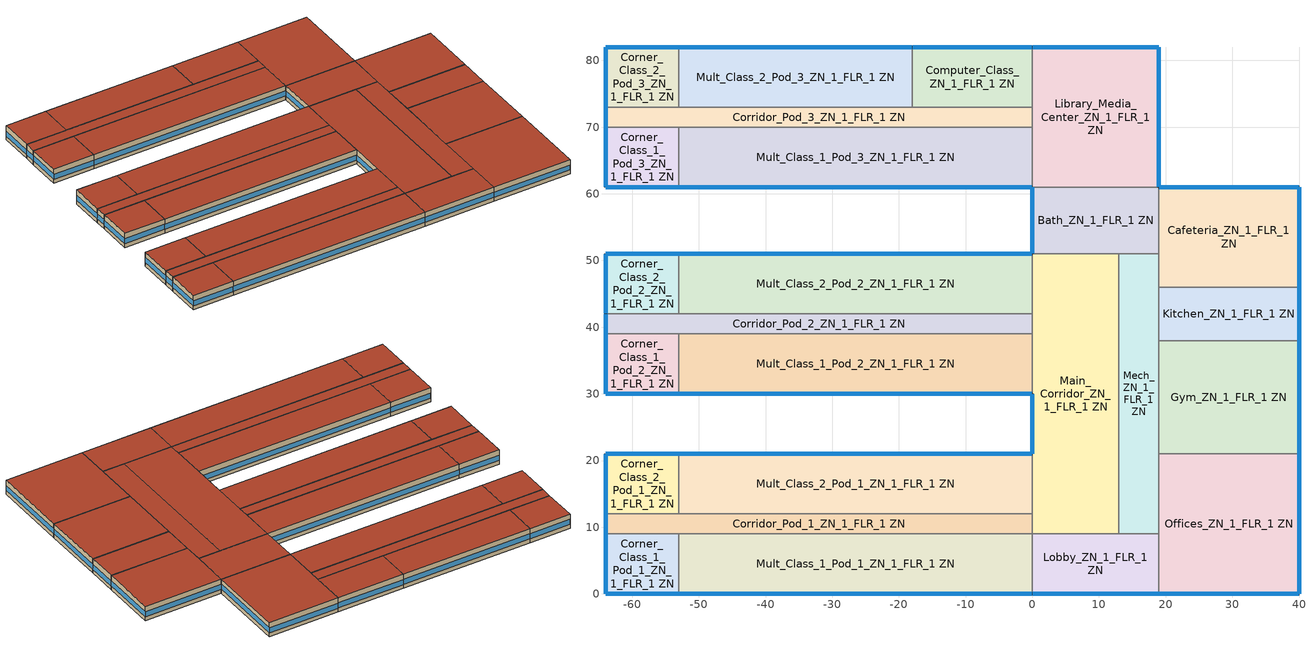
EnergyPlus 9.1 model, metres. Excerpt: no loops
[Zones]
Bath_ZN_1_FLR_1 ZN
 floor ground (Typical Insulated Carpeted 8in Slab Floor): 19,61 19,51 0,51 0,61 z0
 wall outside (Typical Insulated Steel Framed Exterior Wall R-20.41): 0,61 0,51 z0:4
 wall to Main_Corridor_ZN_1_FLR_1 ZN (Typical Interior Wall): 0,51 13,51 z0:4
 wall to Mech_ZN_1_FLR_1 ZN (Typical Interior Wall): 13,51 19,51 z0:4
 wall to Cafeteria_ZN_1_FLR_1 ZN (Typical Interior Wall): 19,51 19,61 z0:4
 wall to Library_Media_Center_ZN_1_FLR_1 ZN (Typical Interior Wall): 19,61 0,61 z0:4
 window (U 0.42 SHGC 0.40 Dbl LoE (e2-.1) Tint 6mm/6mm Air): 0,60.95 0,51.05 z1.1:2.51
 roof outside (Typical IEAD Roof R-31.25): 19,51 19,61 0,61 0,51 z4
Cafeteria_ZN_1_FLR_1 ZN
 floor ground (Typical Insulated Carpeted 8in Slab Floor): 40,61 40,46 19,46 19,61 z0
 wall outside (Typical Insulated Steel Framed Exterior Wall R-20.41): 40,46 40,61 19,61 z0:4
 wall to Kitchen_ZN_1_FLR_1 ZN (Typical Interior Wall): 19,46 40,46 z0:4
 wall to Mech_ZN_1_FLR_1 ZN (Typical Interior Wall): 19,51 19,46 z0:4
 window (U 0.42 SHGC 0.40 Dbl LoE (e2-.1) Tint 6mm/6mm Air): 40,46.05 40,60.95 / 39.95,61 19.05,61 z1.1:2.51
 roof outside (Typical IEAD Roof R-31.25): 40,46 40,61 19,61 19,46 z4
Computer_Class_ZN_1_FLR_1 ZN
 floor ground (Typical Insulated Carpeted 8in Slab Floor): 0,82 0,73 -18,73 -18,82 z0
 wall outside (Typical Insulated Steel Framed Exterior Wall R-20.41): 0,82 -18,82 z0:4
 wall to Corridor_Pod_3_ZN_1_FLR_1 ZN (Typical Interior Wall): -18,73 0,73 z0:4
 wall to Library_Media_Center_ZN_1_FLR_1 ZN (Typical Interior Wall): 0,73 0,82 z0:4
 wall to Mult_Class_2_Pod_3_ZN_1_FLR_1 ZN (Typical Interior Wall): -18,82 -18,73 z0:4
 window (U 0.42 SHGC 0.40 Dbl LoE (e2-.1) Tint 6mm/6mm Air): -0.05,82 -17.95,82 z1.1:2.51
 roof outside (Typical IEAD Roof R-31.25): 0,73 0,82 -18,82 -18,73 z4
Corner_Class_1_Pod_1_ZN_1_FLR_1 ZN
 floor ground (Typical Insulated Carpeted 8in Slab Floor): -53,9 -53,0 -64,0 -64,9 z0
 wall outside (Typical Insulated Steel Framed Exterior Wall R-20.41): -64,9 -64,0 -53,0 z0:4
 wall to Mult_Class_1_Pod_1_ZN_1_FLR_1 ZN (Typical Interior Wall): -53,0 -53,9 z0:4
 wall to Corridor_Pod_1_ZN_1_FLR_1 ZN (Typical Interior Wall): -53,9 -64,9 z0:4
 window (U 0.42 SHGC 0.40 Dbl LoE (e2-.1) Tint 6mm/6mm Air): -63.95,0 -53.05,0 z1.1:2.51; -64,8.95 -64,0.05 z1.1:2.52
 roof outside (Typical IEAD Roof R-31.25): -53,0 -53,9 -64,9 -64,0 z4
Corner_Class_1_Pod_2_ZN_1_FLR_1 ZN
 floor ground (Typical Insulated Carpeted 8in Slab Floor): -53,39 -53,30 -64,30 -64,39 z0
 wall outside (Typical Insulated Steel Framed Exterior Wall R-20.41): -64,39 -64,30 -53,30 z0:4
 wall to Mult_Class_1_Pod_2_ZN_1_FLR_1 ZN (Typical Interior Wall): -53,30 -53,39 z0:4
 wall to Corridor_Pod_2_ZN_1_FLR_1 ZN (Typical Interior Wall): -53,39 -64,39 z0:4
 window (U 0.42 SHGC 0.40 Dbl LoE (e2-.1) Tint 6mm/6mm Air): -63.95,30 -53.05,30 z1.1:2.51; -64,38.95 -64,30.05 z1.1:2.52
 roof outside (Typical IEAD Roof R-31.25): -53,30 -53,39 -64,39 -64,30 z4
Corner_Class_1_Pod_3_ZN_1_FLR_1 ZN
 floor ground (Typical Insulated Carpeted 8in Slab Floor): -53,70 -53,61 -64,61 -64,70 z0
 wall outside (Typical Insulated Steel Framed Exterior Wall R-20.41): -64,70 -64,61 -53,61 z0:4
 wall to Mult_Class_1_Pod_3_ZN_1_FLR_1 ZN (Typical Interior Wall): -53,61 -53,70 z0:4
 wall to Corridor_Pod_3_ZN_1_FLR_1 ZN (Typical Interior Wall): -53,70 -64,70 z0:4
 window (U 0.42 SHGC 0.40 Dbl LoE (e2-.1) Tint 6mm/6mm Air): -63.95,61 -53.05,61 z1.1:2.51; -64,69.95 -64,61.05 z1.1:2.52
 roof outside (Typical IEAD Roof R-31.25): -53,61 -53,70 -64,70 -64,61 z4
Corner_Class_2_Pod_1_ZN_1_FLR_1 ZN
 floor ground (Typical Insulated Carpeted 8in Slab Floor): -53,21 -53,12 -64,12 -64,21 z0
 wall outside (Typical Insulated Steel Framed Exterior Wall R-20.41): -53,21 -64,21 -64,12 z0:4
 wall to Corridor_Pod_1_ZN_1_FLR_1 ZN (Typical Interior Wall): -64,12 -53,12 z0:4
 wall to Mult_Class_2_Pod_1_ZN_1_FLR_1 ZN (Typical Interior Wall): -53,12 -53,21 z0:4
 window (U 0.42 SHGC 0.40 Dbl LoE (e2-.1) Tint 6mm/6mm Air): -53.05,21 -63.95,21 z1.1:2.51; -64,20.95 -64,12.05 z1.1:2.52
 roof outside (Typical IEAD Roof R-31.25): -53,12 -53,21 -64,21 -64,12 z4
Corner_Class_2_Pod_2_ZN_1_FLR_1 ZN
 floor ground (Typical Insulated Carpeted 8in Slab Floor): -53,51 -53,42 -64,42 -64,51 z0
 wall outside (Typical Insulated Steel Framed Exterior Wall R-20.41): -53,51 -64,51 -64,42 z0:4
 wall to Corridor_Pod_2_ZN_1_FLR_1 ZN (Typical Interior Wall): -64,42 -53,42 z0:4
 wall to Mult_Class_2_Pod_2_ZN_1_FLR_1 ZN (Typical Interior Wall): -53,42 -53,51 z0:4
 window (U 0.42 SHGC 0.40 Dbl LoE (e2-.1) Tint 6mm/6mm Air): -53.05,51 -63.95,51 z1.1:2.51; -64,50.95 -64,42.05 z1.1:2.52
 roof outside (Typical IEAD Roof R-31.25): -53,42 -53,51 -64,51 -64,42 z4
Corner_Class_2_Pod_3_ZN_1_FLR_1 ZN
 floor ground (Typical Insulated Carpeted 8in Slab Floor): -53,82 -53,73 -64,73 -64,82 z0
 wall outside (Typical Insulated Steel Framed Exterior Wall R-20.41): -53,82 -64,82 -64,73 z0:4
 wall to Corridor_Pod_3_ZN_1_FLR_1 ZN (Typical Interior Wall): -64,73 -53,73 z0:4
 wall to Mult_Class_2_Pod_3_ZN_1_FLR_1 ZN (Typical Interior Wall): -53,73 -53,82 z0:4
 window (U 0.42 SHGC 0.40 Dbl LoE (e2-.1) Tint 6mm/6mm Air): -53.05,82 -63.95,82 z1.1:2.51; -64,81.95 -64,73.05 z1.1:2.52
 roof outside (Typical IEAD Roof R-31.25): -53,73 -53,82 -64,82 -64,73 z4
Corridor_Pod_1_ZN_1_FLR_1 ZN
 floor ground (Typical Insulated Carpeted 8in Slab Floor): 0,12 0,9 -64,9 -64,12 z0
 wall outside (Typical Insulated Steel Framed Exterior Wall R-20.41): -64,12 -64,9 z0:4
 wall to Mult_Class_1_Pod_1_ZN_1_FLR_1 ZN (Typical Interior Wall): -53,9 0,9 z0:4
 wall to Main_Corridor_ZN_1_FLR_1 ZN (Typical Interior Wall): 0,9 0,12 z0:4
 wall to Mult_Class_2_Pod_1_ZN_1_FLR_1 ZN (Typical Interior Wall): 0,12 -53,12 z0:4
 window (U 0.42 SHGC 0.40 Dbl LoE (e2-.1) Tint 6mm/6mm Air): -64,11.95 -64,9.05 z1.1:2.55
 roof outside (Typical IEAD Roof R-31.25): 0,9 0,12 -64,12 -64,9 z4
Corridor_Pod_2_ZN_1_FLR_1 ZN
 floor ground (Typical Insulated Carpeted 8in Slab Floor): 0,42 0,39 -64,39 -64,42 z0
 wall outside (Typical Insulated Steel Framed Exterior Wall R-20.41): -64,42 -64,39 z0:4
 wall to Mult_Class_1_Pod_2_ZN_1_FLR_1 ZN (Typical Interior Wall): -53,39 0,39 z0:4
 wall to Main_Corridor_ZN_1_FLR_1 ZN (Typical Interior Wall): 0,39 0,42 z0:4
 wall to Mult_Class_2_Pod_2_ZN_1_FLR_1 ZN (Typical Interior Wall): 0,42 -53,42 z0:4
 window (U 0.42 SHGC 0.40 Dbl LoE (e2-.1) Tint 6mm/6mm Air): -64,41.95 -64,39.05 z1.1:2.55
 roof outside (Typical IEAD Roof R-31.25): 0,39 0,42 -64,42 -64,39 z4
Corridor_Pod_3_ZN_1_FLR_1 ZN
 floor ground (Typical Insulated Carpeted 8in Slab Floor): 0,73 0,70 -64,70 -64,73 z0
 wall outside (Typical Insulated Steel Framed Exterior Wall R-20.41): -64,73 -64,70 z0:4
 wall to Mult_Class_1_Pod_3_ZN_1_FLR_1 ZN (Typical Interior Wall): -53,70 0,70 z0:4
 wall to Library_Media_Center_ZN_1_FLR_1 ZN (Typical Interior Wall): 0,70 0,73 z0:4
 wall to Mult_Class_2_Pod_3_ZN_1_FLR_1 ZN (Typical Interior Wall): -18,73 -53,73 z0:4
 window (U 0.42 SHGC 0.40 Dbl LoE (e2-.1) Tint 6mm/6mm Air): -64,72.95 -64,70.05 z1.1:2.55
 roof outside (Typical IEAD Roof R-31.25): 0,70 0,73 -64,73 -64,70 z4
Gym_ZN_1_FLR_1 ZN
 floor ground (Typical Insulated Carpeted 8in Slab Floor): 40,38 40,21 19,21 19,38 z0
 wall outside (Typical Insulated Steel Framed Exterior Wall R-20.41): 40,21 40,38 z0:4
 wall to Offices_ZN_1_FLR_1 ZN (Typical Interior Wall): 19,21 40,21 z0:4
 wall to Kitchen_ZN_1_FLR_1 ZN (Typical Interior Wall): 40,38 19,38 z0:4
 wall to Mech_ZN_1_FLR_1 ZN (Typical Interior Wall): 19,38 19,21 z0:4
 window (U 0.42 SHGC 0.40 Dbl LoE (e2-.1) Tint 6mm/6mm Air): 40,21.05 40,37.95 z1.1:2.51
 roof outside (Typical IEAD Roof R-31.25): 40,21 40,38 19,38 19,21 z4
Kitchen_ZN_1_FLR_1 ZN
 floor ground (Typical Insulated Carpeted 8in Slab Floor): 40,46 40,38 19,38 19,46 z0
 wall outside (Typical Insulated Steel Framed Exterior Wall R-20.41): 40,38 40,46 z0:4
 wall to Mech_ZN_1_FLR_1 ZN (Typical Interior Wall): 19,46 19,38 z0:4
 window (U 0.42 SHGC 0.40 Dbl LoE (e2-.1) Tint 6mm/6mm Air): 40,38.05 40,45.95 z1.1:2.52
 roof outside (Typical IEAD Roof R-31.25): 40,38 40,46 19,46 19,38 z4
Library_Media_Center_ZN_1_FLR_1 ZN
 floor ground (Typical Insulated Carpeted 8in Slab Floor): 19,82 19,61 0,61 0,82 z0
 wall outside (Typical Insulated Steel Framed Exterior Wall R-20.41): 19,61 19,82 0,82 z0:4
 wall to Mult_Class_1_Pod_3_ZN_1_FLR_1 ZN (Typical Interior Wall): 0,70 0,61 z0:4
 window (U 0.42 SHGC 0.40 Dbl LoE (e2-.1) Tint 6mm/6mm Air): 19,61.05 19,81.95 / 18.95,82 0.05,82 z1.1:2.51
 roof outside (Typical IEAD Roof R-31.25): 19,61 19,82 0,82 0,61 z4
Lobby_ZN_1_FLR_1 ZN
 floor ground (Typical Insulated Carpeted 8in Slab Floor): 19,9 19,0 0,0 0,9 z0
 wall outside (Typical Insulated Steel Framed Exterior Wall R-20.41): 0,0 19,0 z0:4
 wall to Offices_ZN_1_FLR_1 ZN (Typical Interior Wall): 19,0 19,9 z0:4
 wall to Mech_ZN_1_FLR_1 ZN (Typical Interior Wall): 19,9 13,9 z0:4
 wall to Main_Corridor_ZN_1_FLR_1 ZN (Typical Interior Wall): 13,9 0,9 z0:4
 wall to Mult_Class_1_Pod_1_ZN_1_FLR_1 ZN (Typical Interior Wall): 0,9 0,0 z0:4
 window (U 0.42 SHGC 0.40 Dbl LoE (e2-.1) Tint 6mm/6mm Air): 0.05,0 18.95,0 z1.1:2.51
 roof outside (Typical IEAD Roof R-31.25): 19,0 19,9 0,9 0,0 z4
Main_Corridor_ZN_1_FLR_1 ZN
 floor ground (Typical Insulated Carpeted 8in Slab Floor): 13,51 13,9 0,9 0,51 z0
 wall outside (Typical Insulated Steel Framed Exterior Wall R-20.41): 0,30 0,21 z0:4
 wall to Mech_ZN_1_FLR_1 ZN (Typical Interior Wall): 13,9 13,51 z0:4
 wall to Mult_Class_2_Pod_2_ZN_1_FLR_1 ZN (Typical Interior Wall): 0,51 0,42 z0:4
 wall to Mult_Class_1_Pod_2_ZN_1_FLR_1 ZN (Typical Interior Wall): 0,39 0,30 z0:4
 wall to Mult_Class_2_Pod_1_ZN_1_FLR_1 ZN (Typical Interior Wall): 0,21 0,12 z0:4
 window (U 0.42 SHGC 0.40 Dbl LoE (e2-.1) Tint 6mm/6mm Air): 0,29.95 0,21.05 z1.1:2.52
 roof outside (Typical IEAD Roof R-31.25): 13,9 13,51 0,51 0,9 z4
Mech_ZN_1_FLR_1 ZN
 floor ground (Typical Insulated Carpeted 8in Slab Floor): 19,51 19,9 13,9 13,51 z0
 wall to Offices_ZN_1_FLR_1 ZN (Typical Interior Wall): 19,9 19,21 z0:4
 roof outside (Typical IEAD Roof R-31.25): 19,9 19,51 13,51 13,9 z4
Mult_Class_1_Pod_1_ZN_1_FLR_1 ZN
 floor ground (Typical Insulated Carpeted 8in Slab Floor): 0,9 0,0 -53,0 -53,9 z0
 wall outside (Typical Insulated Steel Framed Exterior Wall R-20.41): -53,0 0,0 z0:4
 window (U 0.42 SHGC 0.40 Dbl LoE (e2-.1) Tint 6mm/6mm Air): -52.95,0 -0.05,0 z1.1:2.5
 roof outside (Typical IEAD Roof R-31.25): 0,0 0,9 -53,9 -53,0 z4
Mult_Class_1_Pod_2_ZN_1_FLR_1 ZN
 floor ground (Typical Insulated Carpeted 8in Slab Floor): 0,39 0,30 -53,30 -53,39 z0
 wall outside (Typical Insulated Steel Framed Exterior Wall R-20.41): -53,30 0,30 z0:4
 window (U 0.42 SHGC 0.40 Dbl LoE (e2-.1) Tint 6mm/6mm Air): -52.95,30 -0.05,30 z1.1:2.5
 roof outside (Typical IEAD Roof R-31.25): 0,30 0,39 -53,39 -53,30 z4
Mult_Class_1_Pod_3_ZN_1_FLR_1 ZN
 floor ground (Typical Insulated Carpeted 8in Slab Floor): 0,70 0,61 -53,61 -53,70 z0
 wall outside (Typical Insulated Steel Framed Exterior Wall R-20.41): -53,61 0,61 z0:4
 window (U 0.42 SHGC 0.40 Dbl LoE (e2-.1) Tint 6mm/6mm Air): -52.95,61 -0.05,61 z1.1:2.5
 roof outside (Typical IEAD Roof R-31.25): 0,61 0,70 -53,70 -53,61 z4
Mult_Class_2_Pod_1_ZN_1_FLR_1 ZN
 floor ground (Typical Insulated Carpeted 8in Slab Floor): 0,21 0,12 -53,12 -53,21 z0
 wall outside (Typical Insulated Steel Framed Exterior Wall R-20.41): 0,21 -53,21 z0:4
 window (U 0.42 SHGC 0.40 Dbl LoE (e2-.1) Tint 6mm/6mm Air): -0.05,21 -52.95,21 z1.1:2.5
 roof outside (Typical IEAD Roof R-31.25): 0,12 0,21 -53,21 -53,12 z4
Mult_Class_2_Pod_2_ZN_1_FLR_1 ZN
 floor ground (Typical Insulated Carpeted 8in Slab Floor): 0,51 0,42 -53,42 -53,51 z0
 wall outside (Typical Insulated Steel Framed Exterior Wall R-20.41): 0,51 -53,51 z0:4
 window (U 0.42 SHGC 0.40 Dbl LoE (e2-.1) Tint 6mm/6mm Air): -0.05,51 -52.95,51 z1.1:2.5
 roof outside (Typical IEAD Roof R-31.25): 0,42 0,51 -53,51 -53,42 z4
Mult_Class_2_Pod_3_ZN_1_FLR_1 ZN
 floor ground (Typical Insulated Carpeted 8in Slab Floor): -18,82 -18,73 -53,73 -53,82 z0
 wall outside (Typical Insulated Steel Framed Exterior Wall R-20.41): -18,82 -53,82 z0:4
 window (U 0.42 SHGC 0.40 Dbl LoE (e2-.1) Tint 6mm/6mm Air): -18.05,82 -52.95,82 z1.1:2.5
 roof outside (Typical IEAD Roof R-31.25): -18,73 -18,82 -53,82 -53,73 z4
Offices_ZN_1_FLR_1 ZN
 floor ground (Typical Insulated Carpeted 8in Slab Floor): 40,21 40,0 19,0 19,21 z0
 wall outside (Typical Insulated Steel Framed Exterior Wall R-20.41): 19,0 40,0 40,21 z0:4
 window (U 0.42 SHGC 0.40 Dbl LoE (e2-.1) Tint 6mm/6mm Air): 19.05,0 39.95,0 / 40,0.05 40,20.95 z1.1:2.51
 roof outside (Typical IEAD Roof R-31.25): 40,0 40,21 19,21 19,0 z4
[Building]
Primary School ASHRAE 169-2006-6A: North Axis {deg}=0; Terrain=City; Loads Convergence Tolerance Value=0.04; Temperature Convergence Tolerance Value {deltaC}=0.2; Solar Distribution=FullInteriorAndExterior; Maximum Number of Warmup Days=25; Minimum Number of Warmup Days=6
[Site:Location]
Burlington International Ap: Latitude {deg}=44.47; Longitude {deg}=-73.15; Time Zone {hr}=-5; Elevation {m}=101
[Site:GroundTemperature:BuildingSurface]
20.63, 20.57, 20.55, 20.59, 20.66, 22.91, 23.27, 23.36, 23.39, 21.14, 20.84, 20.72
[Site:WaterMainsTemperature]
Calculation Method=Correlation; Annual Average Outdoor Air Temperature {C}=7.8; Maximum Difference In Monthly Average Outdoor Air Temperatures {deltaC}=28.3
[SizingPeriod:DesignDay] Day of Month=21; Dry-Bulb Temperature Range Modifier Type=DefaultMultipliers; Humidity Condition Type=Wetbulb; Barometric Pressure {Pa}=100118; Rain Indicator=No; Snow Indicator=No; Daylight Saving Time Indicator=No
Name | Month | Day Type | Maximum Dry-Bulb Temperature {C} | Daily Dry-Bulb Temperature Range {deltaC} | Wetbulb or DewPoint at Maximum Dry-Bulb {C} | Wind Speed {m/s} | Wind Direction {deg} | Solar Model Indicator | ASHRAE Clear Sky Optical Depth for Beam Irradiance (taub) | ASHRAE Clear Sky Optical Depth for Diffuse Irradiance (taud) | Sky Clearness
Burlington International Ap Ann Clg .4% Condns DB=>MWB | 7 | SummerDesignDay | 31.3 | 10.7 | 21.7 | 4.5 | 170 | ASHRAETau | 0.459 | 2.002
Burlington International Ap Ann Htg 99.6% Condns DB | 1 | WinterDesignDay | -22.4 | 0 | -22.4 | 3 | 60 | ASHRAEClearSky |  |  | 0
[Material] Thermal Absorptance=0.9; Solar Absorptance=0.7
Name | Roughness | Thickness {m} | Conductivity {W/m-K} | Density {kg/m3} | Specific Heat {J/kg-K} | Visible Absorptance
25mm Stucco | Smooth | 0.0254 | 0.72 | 1856 | 840 | 0.7
5/8 in. Gypsum Board | MediumSmooth | 0.0159 | 0.16 | 800 | 1090 | 0.7
8 in. Normalweight Concrete Floor | MediumRough | 0.2032 | 2.31 | 2322 | 832 | 0.7
G01 13mm gypsum board | Smooth | 0.0127 | 0.16 | 800 | 1090 | 0.5
Metal Roof Surface | Smooth | 0.0008 | 45.28 | 7824 | 500 | 0.7
Roof Membrane | VeryRough | 0.0095 | 0.16 | 1121.29 | 1460 | 0.7
Std Wood 6inch | MediumSmooth | 0.15 | 0.12 | 540 | 1210 | 0.7
[Material:NoMass] Roughness=Smooth; Thermal Absorptance=0.9; Solar Absorptance=0.7
Name | Thermal Resistance {m2-K/W} | Visible Absorptance
Typical Carpet Pad | 0.21648 | 0.8
Typical Insulation R-18.23 | 3.21036 | 0.7
Typical Insulation R-30.13 | 5.30668 | 0.7
[WindowMaterial:Gas]
AIR 6MM: Gas Type=Air; Thickness {m}=0.0063
[WindowMaterial:Glazing] Optical Data Type=SpectralAverage; Thickness {m}=0.006; Infrared Transmittance at Normal Incidence=0; Front Side Infrared Hemispherical Emissivity=0.84; Conductivity {W/m-K}=0.9; Dirt Correction Factor for Solar and Visible Transmittance=1; Solar Diffusing=No
Name | Solar Transmittance at Normal Incidence | Front Side Solar Reflectance at Normal Incidence | Back Side Solar Reflectance at Normal Incidence | Visible Transmittance at Normal Incidence | Front Side Visible Reflectance at Normal Incidence | Back Side Visible Reflectance at Normal Incidence | Back Side Infrared Hemispherical Emissivity
CLEAR 6MM | 0.775 | 0.071 | 0.071 | 0.881 | 0.08 | 0.08 | 0.84
LoE TINT 6MM | 0.36 | 0.093 | 0.2 | 0.5 | 0.035 | 0.054 | 0.1
[Construction]
InteriorFurnishings: Std Wood 6inch
Typical IEAD Roof R-31.25: Roof Membrane, Typical Insulation R-30.13, Metal Roof Surface
Typical Insulated Carpeted 8in Slab Floor: 8 in. Normalweight Concrete Floor, Typical Carpet Pad
Typical Insulated Steel Framed Exterior Wall R-20.41: 25mm Stucco, 5/8 in. Gypsum Board, Typical Insulation R-18.23, 5/8 in. Gypsum Board
Typical Interior Wall: G01 13mm gypsum board, G01 13mm gypsum board
U 0.42 SHGC 0.40 Dbl LoE (e2-.1) Tint 6mm/6mm Air: LoE TINT 6MM, AIR 6MM, CLEAR 6MM
[Zone] Part of Total Floor Area=Yes
Bath_ZN_1_FLR_1 ZN; Cafeteria_ZN_1_FLR_1 ZN; Computer_Class_ZN_1_FLR_1 ZN; Corner_Class_1_Pod_1_ZN_1_FLR_1 ZN; Corner_Class_1_Pod_2_ZN_1_FLR_1 ZN; Corner_Class_1_Pod_3_ZN_1_FLR_1 ZN; Corner_Class_2_Pod_1_ZN_1_FLR_1 ZN; Corner_Class_2_Pod_2_ZN_1_FLR_1 ZN; Corner_Class_2_Pod_3_ZN_1_FLR_1 ZN; Corridor_Pod_1_ZN_1_FLR_1 ZN; Corridor_Pod_2_ZN_1_FLR_1 ZN; Corridor_Pod_3_ZN_1_FLR_1 ZN; Gym_ZN_1_FLR_1 ZN; Kitchen_ZN_1_FLR_1 ZN; Library_Media_Center_ZN_1_FLR_1 ZN; Lobby_ZN_1_FLR_1 ZN; Main_Corridor_ZN_1_FLR_1 ZN; Mech_ZN_1_FLR_1 ZN; Mult_Class_1_Pod_1_ZN_1_FLR_1 ZN; Mult_Class_1_Pod_2_ZN_1_FLR_1 ZN; Mult_Class_1_Pod_3_ZN_1_FLR_1 ZN; Mult_Class_2_Pod_1_ZN_1_FLR_1 ZN; Mult_Class_2_Pod_2_ZN_1_FLR_1 ZN; Mult_Class_2_Pod_3_ZN_1_FLR_1 ZN; Offices_ZN_1_FLR_1 ZN
[InternalMass] Construction=InteriorFurnishings
Name | Zone | Surface Area {m2}
Bath_ZN_1_FLR_1 Mass; Bath_ZN_1_FLR_1 Mass 1 | Bath_ZN_1_FLR_1 ZN | 380
Cafeteria_ZN_1_FLR_1 Mass | Cafeteria_ZN_1_FLR_1 ZN | 630
Computer_Class_ZN_1_FLR_1 Mass | Computer_Class_ZN_1_FLR_1 ZN | 324
Corner_Class_1_Pod_1_ZN_1_FLR_1 Mass | Corner_Class_1_Pod_1_ZN_1_FLR_1 ZN | 198
Corner_Class_1_Pod_2_ZN_1_FLR_1 Mass | Corner_Class_1_Pod_2_ZN_1_FLR_1 ZN | 198
Corner_Class_1_Pod_3_ZN_1_FLR_1 Mass | Corner_Class_1_Pod_3_ZN_1_FLR_1 ZN | 198
Corner_Class_2_Pod_1_ZN_1_FLR_1 Mass | Corner_Class_2_Pod_1_ZN_1_FLR_1 ZN | 198
Corner_Class_2_Pod_2_ZN_1_FLR_1 Mass | Corner_Class_2_Pod_2_ZN_1_FLR_1 ZN | 198
Corner_Class_2_Pod_3_ZN_1_FLR_1 Mass | Corner_Class_2_Pod_3_ZN_1_FLR_1 ZN | 198
Corridor_Pod_1_ZN_1_FLR_1 Mass | Corridor_Pod_1_ZN_1_FLR_1 ZN | 384
Corridor_Pod_2_ZN_1_FLR_1 Mass | Corridor_Pod_2_ZN_1_FLR_1 ZN | 384
Corridor_Pod_3_ZN_1_FLR_1 Mass | Corridor_Pod_3_ZN_1_FLR_1 ZN | 384
Gym_ZN_1_FLR_1 Mass | Gym_ZN_1_FLR_1 ZN | 714
Kitchen_ZN_1_FLR_1 Mass; Kitchen_ZN_1_FLR_1 Mass 1; Kitchen_ZN_1_FLR_1 Mass 2; Kitchen_ZN_1_FLR_1 Mass 3 | Kitchen_ZN_1_FLR_1 ZN | 336
Library_Media_Center_ZN_1_FLR_1 Mass | Library_Media_Center_ZN_1_FLR_1 ZN | 798
Lobby_ZN_1_FLR_1 Mass | Lobby_ZN_1_FLR_1 ZN | 342
Main_Corridor_ZN_1_FLR_1 Mass | Main_Corridor_ZN_1_FLR_1 ZN | 1092
Mech_ZN_1_FLR_1 Mass | Mech_ZN_1_FLR_1 ZN | 504
Mult_Class_1_Pod_1_ZN_1_FLR_1 Mass | Mult_Class_1_Pod_1_ZN_1_FLR_1 ZN | 954
Mult_Class_1_Pod_2_ZN_1_FLR_1 Mass | Mult_Class_1_Pod_2_ZN_1_FLR_1 ZN | 954
Mult_Class_1_Pod_3_ZN_1_FLR_1 Mass | Mult_Class_1_Pod_3_ZN_1_FLR_1 ZN | 954
Mult_Class_2_Pod_1_ZN_1_FLR_1 Mass | Mult_Class_2_Pod_1_ZN_1_FLR_1 ZN | 954
Mult_Class_2_Pod_2_ZN_1_FLR_1 Mass | Mult_Class_2_Pod_2_ZN_1_FLR_1 ZN | 954
Mult_Class_2_Pod_3_ZN_1_FLR_1 Mass | Mult_Class_2_Pod_3_ZN_1_FLR_1 ZN | 630
Offices_ZN_1_FLR_1 Mass | Offices_ZN_1_FLR_1 ZN | 882
[ZoneInfiltration:DesignFlowRate] Schedule=SchoolPrimary INFIL_SCH_PNNL; Design Flow Rate Calculation Method=Flow/ExteriorArea; Constant Term Coefficient=0; Temperature Term Coefficient=0; Velocity Term Coefficient=0.224; Velocity Squared Term Coefficient=0
Name | Zone or ZoneList | Flow per Exterior Surface Area {m3/s-m2}
Bath_ZN_1_FLR_1 Infiltration | Bath_ZN_1_FLR_1 ZN | 9.90562e-05
Cafeteria_ZN_1_FLR_1 Infiltration | Cafeteria_ZN_1_FLR_1 ZN | 0.00017869
Computer_Class_ZN_1_FLR_1 Infiltration | Computer_Class_ZN_1_FLR_1 ZN | 0.000175253
Corner_Class_1_Pod_1_ZN_1_FLR_1 Infiltration | Corner_Class_1_Pod_1_ZN_1_FLR_1 ZN | 0.000254558
Corner_Class_1_Pod_2_ZN_1_FLR_1 Infiltration | Corner_Class_1_Pod_2_ZN_1_FLR_1 ZN | 0.000254558
Corner_Class_1_Pod_3_ZN_1_FLR_1 Infiltration | Corner_Class_1_Pod_3_ZN_1_FLR_1 ZN | 0.000254558
Corner_Class_2_Pod_1_ZN_1_FLR_1 Infiltration | Corner_Class_2_Pod_1_ZN_1_FLR_1 ZN | 0.000254558
Corner_Class_2_Pod_2_ZN_1_FLR_1 Infiltration | Corner_Class_2_Pod_2_ZN_1_FLR_1 ZN | 0.000254558
Corner_Class_2_Pod_3_ZN_1_FLR_1 Infiltration | Corner_Class_2_Pod_3_ZN_1_FLR_1 ZN | 0.000254558
Corridor_Pod_1_ZN_1_FLR_1 Infiltration | Corridor_Pod_1_ZN_1_FLR_1 ZN | 3.35043e-05
Corridor_Pod_2_ZN_1_FLR_1 Infiltration | Corridor_Pod_2_ZN_1_FLR_1 ZN | 3.35043e-05
Corridor_Pod_3_ZN_1_FLR_1 Infiltration | Corridor_Pod_3_ZN_1_FLR_1 ZN | 3.35043e-05
Gym_ZN_1_FLR_1 Infiltration | Gym_ZN_1_FLR_1 ZN | 9.11317e-05
Kitchen_ZN_1_FLR_1 Infiltration | Kitchen_ZN_1_FLR_1 ZN | 9.11317e-05
Library_Media_Center_ZN_1_FLR_1 Infiltration | Library_Media_Center_ZN_1_FLR_1 ZN | 0.000163026
Lobby_ZN_1_FLR_1 Infiltration | Lobby_ZN_1_FLR_1 ZN | 0.000175253
Main_Corridor_ZN_1_FLR_1 Infiltration | Main_Corridor_ZN_1_FLR_1 ZN | 3.52313e-05
Mult_Class_1_Pod_1_ZN_1_FLR_1 Infiltration | Mult_Class_1_Pod_1_ZN_1_FLR_1 ZN | 0.000175253
Mult_Class_1_Pod_2_ZN_1_FLR_1 Infiltration | Mult_Class_1_Pod_2_ZN_1_FLR_1 ZN | 0.000175253
Mult_Class_1_Pod_3_ZN_1_FLR_1 Infiltration | Mult_Class_1_Pod_3_ZN_1_FLR_1 ZN | 0.000175253
Mult_Class_2_Pod_1_ZN_1_FLR_1 Infiltration | Mult_Class_2_Pod_1_ZN_1_FLR_1 ZN | 0.000175253
Mult_Class_2_Pod_2_ZN_1_FLR_1 Infiltration | Mult_Class_2_Pod_2_ZN_1_FLR_1 ZN | 0.000175253
Mult_Class_2_Pod_3_ZN_1_FLR_1 Infiltration | Mult_Class_2_Pod_3_ZN_1_FLR_1 ZN | 0.000175253
Offices_ZN_1_FLR_1 Infiltration | Offices_ZN_1_FLR_1 ZN | 0.000157124
[Daylighting:Controls] Lighting Control Type=Stepped; Minimum Input Power Fraction for Continuous or ContinuousOff Dimming Control=0.3; Minimum Light Output Fraction for Continuous or ContinuousOff Dimming Control=0.2; Number of Stepped Control Steps=3; Probability Lighting will be Reset When Needed in Manual Stepped Control=1; Glare Calculation Azimuth Angle of View Direction Clockwise from Zone y-Axis {deg}=-0; Maximum Allowable Discomfort Glare Index=22
Name | Zone | Glare Calculation Daylighting Reference Point | Daylighting Reference Point Name 1 | Fraction of Zone Controlled by Reference Point 1 | Illuminance Setpoint at Reference Point 1 {lux} | Daylighting Reference Point Name 2 | Fraction of Zone Controlled by Reference Point 2 | Illuminance Setpoint at Reference Point 2 {lux}
Bath_ZN_1_FLR_1 ZN DaylightingControls | Bath_ZN_1_FLR_1 ZN | Bath_ZN_1_FLR_1 Daylt Sensor 1 | Bath_ZN_1_FLR_1 Daylt Sensor 1 | 0.132 | 375 | Bath_ZN_1_FLR_1 Daylt Sensor 2 | 0.132 | 375
Cafeteria_ZN_1_FLR_1 ZN DaylightingControls | Cafeteria_ZN_1_FLR_1 ZN | Cafeteria_ZN_1_FLR_1 Daylt Sensor 1 | Cafeteria_ZN_1_FLR_1 Daylt Sensor 1 | 0.267 | 300 | Cafeteria_ZN_1_FLR_1 Daylt Sensor 2 | 0.227 | 300
Computer_Class_ZN_1_FLR_1 ZN DaylightingControls | Computer_Class_ZN_1_FLR_1 ZN | Computer_Class_ZN_1_FLR_1 Daylt Sensor 1 | Computer_Class_ZN_1_FLR_1 Daylt Sensor 1 | 0.279 | 500 | Computer_Class_ZN_1_FLR_1 Daylt Sensor 2 | 0.279 | 500
Corner_Class_1_Pod_1_ZN_1_FLR_1 ZN DaylightingControls | Corner_Class_1_Pod_1_ZN_1_FLR_1 ZN | Corner_Class_1_Pod_1_ZN_1_FLR_1 Daylt Sensor 1 | Corner_Class_1_Pod_1_ZN_1_FLR_1 Daylt Sensor 1 | 0.444 | 500 | Corner_Class_1_Pod_1_ZN_1_FLR_1 Daylt Sensor 2 | 0.316 | 500
Corner_Class_1_Pod_2_ZN_1_FLR_1 ZN DaylightingControls | Corner_Class_1_Pod_2_ZN_1_FLR_1 ZN | Corner_Class_1_Pod_2_ZN_1_FLR_1 Daylt Sensor 1 | Corner_Class_1_Pod_2_ZN_1_FLR_1 Daylt Sensor 1 | 0.444 | 500 | Corner_Class_1_Pod_2_ZN_1_FLR_1 Daylt Sensor 2 | 0.316 | 500
Corner_Class_1_Pod_3_ZN_1_FLR_1 ZN DaylightingControls | Corner_Class_1_Pod_3_ZN_1_FLR_1 ZN | Corner_Class_1_Pod_3_ZN_1_FLR_1 Daylt Sensor 1 | Corner_Class_1_Pod_3_ZN_1_FLR_1 Daylt Sensor 1 | 0.444 | 500 | Corner_Class_1_Pod_3_ZN_1_FLR_1 Daylt Sensor 2 | 0.316 | 500
Corner_Class_2_Pod_1_ZN_1_FLR_1 ZN DaylightingControls | Corner_Class_2_Pod_1_ZN_1_FLR_1 ZN | Corner_Class_2_Pod_1_ZN_1_FLR_1 Daylt Sensor 1 | Corner_Class_2_Pod_1_ZN_1_FLR_1 Daylt Sensor 1 | 0.444 | 500 | Corner_Class_2_Pod_1_ZN_1_FLR_1 Daylt Sensor 2 | 0.316 | 500
Corner_Class_2_Pod_2_ZN_1_FLR_1 ZN DaylightingControls | Corner_Class_2_Pod_2_ZN_1_FLR_1 ZN | Corner_Class_2_Pod_2_ZN_1_FLR_1 Daylt Sensor 1 | Corner_Class_2_Pod_2_ZN_1_FLR_1 Daylt Sensor 1 | 0.444 | 500 | Corner_Class_2_Pod_2_ZN_1_FLR_1 Daylt Sensor 2 | 0.316 | 500
Corner_Class_2_Pod_3_ZN_1_FLR_1 ZN DaylightingControls | Corner_Class_2_Pod_3_ZN_1_FLR_1 ZN | Corner_Class_2_Pod_3_ZN_1_FLR_1 Daylt Sensor 1 | Corner_Class_2_Pod_3_ZN_1_FLR_1 Daylt Sensor 1 | 0.444 | 500 | Corner_Class_2_Pod_3_ZN_1_FLR_1 Daylt Sensor 2 | 0.316 | 500
Gym_ZN_1_FLR_1 ZN DaylightingControls | Gym_ZN_1_FLR_1 ZN | Gym_ZN_1_FLR_1 Daylt Sensor 1 | Gym_ZN_1_FLR_1 Daylt Sensor 1 | 0.119 | 500 | Gym_ZN_1_FLR_1 Daylt Sensor 2 | 0.119 | 500
Kitchen_ZN_1_FLR_1 ZN DaylightingControls | Kitchen_ZN_1_FLR_1 ZN | Kitchen_ZN_1_FLR_1 Daylt Sensor 1 | Kitchen_ZN_1_FLR_1 Daylt Sensor 1 | 0.12 | 375 | Kitchen_ZN_1_FLR_1 Daylt Sensor 2 | 0.12 | 375
Library_Media_Center_ZN_1_FLR_1 ZN DaylightingControls | Library_Media_Center_ZN_1_FLR_1 ZN | Library_Media_Center_ZN_1_FLR_1 Daylt Sensor 1 | Library_Media_Center_ZN_1_FLR_1 Daylt Sensor 1 | 0.236 | 500 | Library_Media_Center_ZN_1_FLR_1 Daylt Sensor 2 | 0.204 | 500
Lobby_ZN_1_FLR_1 ZN DaylightingControls | Lobby_ZN_1_FLR_1 ZN | Lobby_ZN_1_FLR_1 Daylt Sensor 1 | Lobby_ZN_1_FLR_1 Daylt Sensor 1 | 0.279 | 300 | Lobby_ZN_1_FLR_1 Daylt Sensor 2 | 0.279 | 300
Main_Corridor_ZN_1_FLR_1 ZN DaylightingControls | Main_Corridor_ZN_1_FLR_1 ZN | Main_Corridor_ZN_1_FLR_1 Daylt Sensor 1 | Main_Corridor_ZN_1_FLR_1 Daylt Sensor 1 | 0.053 | 375 | Main_Corridor_ZN_1_FLR_1 Daylt Sensor 2 | 0.053 | 375
Mult_Class_1_Pod_1_ZN_1_FLR_1 ZN DaylightingControls | Mult_Class_1_Pod_1_ZN_1_FLR_1 ZN | Mult_Class_1_Pod_1_ZN_1_FLR_1 Daylt Sensor 1 | Mult_Class_1_Pod_1_ZN_1_FLR_1 Daylt Sensor 1 | 0.278 | 500 | Mult_Class_1_Pod_1_ZN_1_FLR_1 Daylt Sensor 2 | 0.278 | 500
Mult_Class_1_Pod_2_ZN_1_FLR_1 ZN DaylightingControls | Mult_Class_1_Pod_2_ZN_1_FLR_1 ZN | Mult_Class_1_Pod_2_ZN_1_FLR_1 Daylt Sensor 1 | Mult_Class_1_Pod_2_ZN_1_FLR_1 Daylt Sensor 1 | 0.278 | 500 | Mult_Class_1_Pod_2_ZN_1_FLR_1 Daylt Sensor 2 | 0.278 | 500
Mult_Class_1_Pod_3_ZN_1_FLR_1 ZN DaylightingControls | Mult_Class_1_Pod_3_ZN_1_FLR_1 ZN | Mult_Class_1_Pod_3_ZN_1_FLR_1 Daylt Sensor 1 | Mult_Class_1_Pod_3_ZN_1_FLR_1 Daylt Sensor 1 | 0.278 | 500 | Mult_Class_1_Pod_3_ZN_1_FLR_1 Daylt Sensor 2 | 0.278 | 500
Mult_Class_2_Pod_1_ZN_1_FLR_1 ZN DaylightingControls | Mult_Class_2_Pod_1_ZN_1_FLR_1 ZN | Mult_Class_2_Pod_1_ZN_1_FLR_1 Daylt Sensor 1 | Mult_Class_2_Pod_1_ZN_1_FLR_1 Daylt Sensor 1 | 0.278 | 500 | Mult_Class_2_Pod_1_ZN_1_FLR_1 Daylt Sensor 2 | 0.278 | 500
Mult_Class_2_Pod_2_ZN_1_FLR_1 ZN DaylightingControls | Mult_Class_2_Pod_2_ZN_1_FLR_1 ZN | Mult_Class_2_Pod_2_ZN_1_FLR_1 Daylt Sensor 1 | Mult_Class_2_Pod_2_ZN_1_FLR_1 Daylt Sensor 1 | 0.278 | 500 | Mult_Class_2_Pod_2_ZN_1_FLR_1 Daylt Sensor 2 | 0.278 | 500
Mult_Class_2_Pod_3_ZN_1_FLR_1 ZN DaylightingControls | Mult_Class_2_Pod_3_ZN_1_FLR_1 ZN | Mult_Class_2_Pod_3_ZN_1_FLR_1 Daylt Sensor 1 | Mult_Class_2_Pod_3_ZN_1_FLR_1 Daylt Sensor 1 | 0.278 | 500 | Mult_Class_2_Pod_3_ZN_1_FLR_1 Daylt Sensor 2 | 0.278 | 500
Offices_ZN_1_FLR_1 ZN DaylightingControls | Offices_ZN_1_FLR_1 ZN | Offices_ZN_1_FLR_1 Daylt Sensor 1 | Offices_ZN_1_FLR_1 Daylt Sensor 1 | 0.224 | 375 | Offices_ZN_1_FLR_1 Daylt Sensor 2 | 0.196 | 375
[AvailabilityManager:NightCycle]
Availability Manager Night Cycle 8: Applicability Schedule=Always On Discrete; Fan Schedule=Always On Discrete; Control Type=CycleOnAnyZoneFansOnly; Thermostat Tolerance {deltaC}=1; Cycling Run Time Control Type=FixedRunTime; Cycling Run Time {s}=3600
[SetpointManager:MixedAir]
25 Zone DOAS Htg Coil Outlet Air Node OS Default SPM: Control Variable=Temperature; Setpoint Node or NodeList=25 Zone DOAS Htg Coil Outlet Air Node
[AvailabilityManager:Scheduled]
25 Zone DOAS OA System Availability Manager: Schedule=Always On Discrete
[SetpointManager:OutdoorAirReset]
25 Zone DOAS SAT Reset: Control Variable=Temperature; Setpoint at Outdoor Low Temperature {C}=21.1111; Outdoor Low Temperature {C}=15.5556; Setpoint at Outdoor High Temperature {C}=15.5556; Outdoor High Temperature {C}=21.1111; Setpoint Node or NodeList=25 Zone DOAS Supply Outlet Node
[Exterior:Lights] Control Option=AstronomicalClock
Name | Schedule | Design Level {W}
NonDimming Exterior Lights Def | SchoolPrimary Exterior_lighting_schedule_a | 150.48
Occ Sensing Exterior Lights Def | SchoolPrimary Exterior_lighting_schedule_b | 3340.3
[Refrigeration:Compressor] Rated Return Gas Temperature {C}=18.3; Rated Subcooling {deltaC}=0; Mode of Operation=Subcritical
Name | Refrigeration Compressor Power Curve | Refrigeration Compressor Capacity Curve
Refrigeration Compressor 1 | Refrigeration Compressor Power Curve | Refrigeration Compressor Capacity Curve
Refrigeration Compressor 2 | Refrigeration Compressor Power Curve 1 | Refrigeration Compressor Capacity Curve 1
[Schedule:Day:Interval]
SchoolPrimary Exterior_lighting_schedule_a Default; SchoolPrimary Exterior_lighting_schedule_a Summer Design Day; SchoolPrimary Exterior_lighting_schedule_a Winter Design Day: No, 06:00, 0, 24:00, 1
SchoolPrimary Exterior_lighting_schedule_b Default; SchoolPrimary Exterior_lighting_schedule_b Summer Design Day; SchoolPrimary Exterior_lighting_schedule_b Winter Design Day: No, 06:00, 0.7, 24:00, 1
SchoolPrimary INFIL_SCH_PNNL Default; SchoolPrimary INFIL_SCH_PNNL Winter Design Day: No, 24:00, 1
SchoolPrimary INFIL_SCH_PNNL SmrDsn|Wkdy Day; SchoolPrimary INFIL_SCH_PNNL Summer Design Day: No, 07:00, 1, 21:00, 0.25, 24:00, 1
[Schedule:Week:Daily]
SchoolPrimary Exterior_lighting_schedule_a Week Rule - Jan1-Dec31: SchoolPrimary Exterior_lighting_schedule_a Default, SchoolPrimary Exterior_lighting_schedule_a Default, SchoolPrimary Exterior_lighting_schedule_a Default, SchoolPrimary Exterior_lighting_schedule_a Default, SchoolPrimary Exterior_lighting_schedule_a Default, SchoolPrimary Exterior_lighting_schedule_a Default, SchoolPrimary Exterior_lighting_schedule_a Default, SchoolPrimary Exterior_lighting_schedule_a Default, SchoolPrimary Exterior_lighting_schedule_a Summer Design Day, SchoolPrimary Exterior_lighting_schedule_a Winter Design Day, SchoolPrimary Exterior_lighting_schedule_a Default, SchoolPrimary Exterior_lighting_schedule_a Default
SchoolPrimary Exterior_lighting_schedule_b Week Rule - Jan1-Dec31: SchoolPrimary Exterior_lighting_schedule_b Default, SchoolPrimary Exterior_lighting_schedule_b Default, SchoolPrimary Exterior_lighting_schedule_b Default, SchoolPrimary Exterior_lighting_schedule_b Default, SchoolPrimary Exterior_lighting_schedule_b Default, SchoolPrimary Exterior_lighting_schedule_b Default, SchoolPrimary Exterior_lighting_schedule_b Default, SchoolPrimary Exterior_lighting_schedule_b Default, SchoolPrimary Exterior_lighting_schedule_b Summer Design Day, SchoolPrimary Exterior_lighting_schedule_b Winter Design Day, SchoolPrimary Exterior_lighting_schedule_b Default, SchoolPrimary Exterior_lighting_schedule_b Default
SchoolPrimary INFIL_SCH_PNNL Week Rule - Jan1-Dec31: SchoolPrimary INFIL_SCH_PNNL Default, SchoolPrimary INFIL_SCH_PNNL SmrDsn|Wkdy Day, SchoolPrimary INFIL_SCH_PNNL SmrDsn|Wkdy Day, SchoolPrimary INFIL_SCH_PNNL SmrDsn|Wkdy Day, SchoolPrimary INFIL_SCH_PNNL SmrDsn|Wkdy Day, SchoolPrimary INFIL_SCH_PNNL SmrDsn|Wkdy Day, SchoolPrimary INFIL_SCH_PNNL Default, SchoolPrimary INFIL_SCH_PNNL Default, SchoolPrimary INFIL_SCH_PNNL Summer Design Day, SchoolPrimary INFIL_SCH_PNNL Winter Design Day, SchoolPrimary INFIL_SCH_PNNL Default, SchoolPrimary INFIL_SCH_PNNL Default
[Schedule:Year]
SchoolPrimary Exterior_lighting_schedule_a: SchoolPrimary Exterior_lighting_schedule_a Week Rule - Jan1-Dec31, 1, 1, 12, 31
SchoolPrimary Exterior_lighting_schedule_b: SchoolPrimary Exterior_lighting_schedule_b Week Rule - Jan1-Dec31, 1, 1, 12, 31
SchoolPrimary INFIL_SCH_PNNL: SchoolPrimary INFIL_SCH_PNNL Week Rule - Jan1-Dec31, 1, 1, 12, 31
[Schedule:Constant]
Always On Discrete: Hourly Value=1
[Curve:Bicubic] Minimum Value of x {BasedOnField A2}=-23.3; Maximum Value of x {BasedOnField A2}=7.2; Minimum Value of y {BasedOnField A3}=10; Maximum Value of y {BasedOnField A3}=60; Input Unit Type for X=Temperature; Input Unit Type for Y=Temperature
Name | Coefficient1 Constant | Coefficient2 x | Coefficient3 x**2 | Coefficient4 y | Coefficient5 y**2 | Coefficient6 x*y | Coefficient7 x**3 | Coefficient8 y**3 | Coefficient9 x**2*y | Coefficient10 x*y**2 | Output Unit Type
Refrigeration Compressor Capacity Curve; Refrigeration Compressor Capacity Curve 1 | 83249.9 | 3147.96 | 44.9276 | -1035.51 | 3.74692 | -37.3907 | 0.179897 | -0.0199971 | -0.481641 | 0.0428673 | Capacity
Refrigeration Compressor Power Curve; Refrigeration Compressor Power Curve 1 | 4451.46 | -166.108 | -5.35664 | 263.553 | -0.958849 | 8.09252 | -0.0239354 | 0.000633306 | 0.0778798 | -0.0167386 | Power
